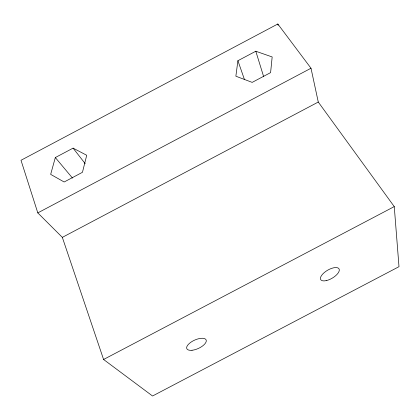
<?xml version="1.0" encoding="UTF-8"?>
<svg xmlns="http://www.w3.org/2000/svg" width="420" height="420" viewBox="0 0 420 420"><rect width="100%" height="100%" fill="white"/><g stroke="black" fill="none" stroke-linecap="round" stroke-linejoin="round"><path stroke-width="0.63" d="M237.909 60.716L235.862 76.204L252.168 82.383L270.596 72.623L272.171 56.952L255.801 51.23L237.909 60.716L244.367 79.286M55.319 157.558L50.663 174.374L64.155 181.997L82.451 172.305L86.72 155.264L73.085 148.134L55.319 157.558L72.502 178.085M277.814 23.998L21 160.282L37.805 212.893L62.339 237.368L103.583 359.483L152.549 396.002L399 266.679L394.259 206.598L318.271 102.044L311 68.239L277.814 23.998L278.14 25.268M37.805 212.893L311 68.239M62.339 237.368L318.271 102.044M103.583 359.483L394.259 206.598M73.085 148.134L85.192 163.648M255.801 51.23L263.697 76.781M326.209 280.628A10.626 4.594 -30.4 0 0 339.245 269.377A10.626 4.594 -30.4 0 0 324.14 272.685A10.626 4.594 -30.4 0 0 326.209 280.628M192.008 350.275A10.6 4.567 -24.4 0 0 206.293 340.557A10.6 4.567 -24.4 0 0 191.105 342.08A10.6 4.567 -24.4 0 0 192.008 350.275"/></g></svg>
